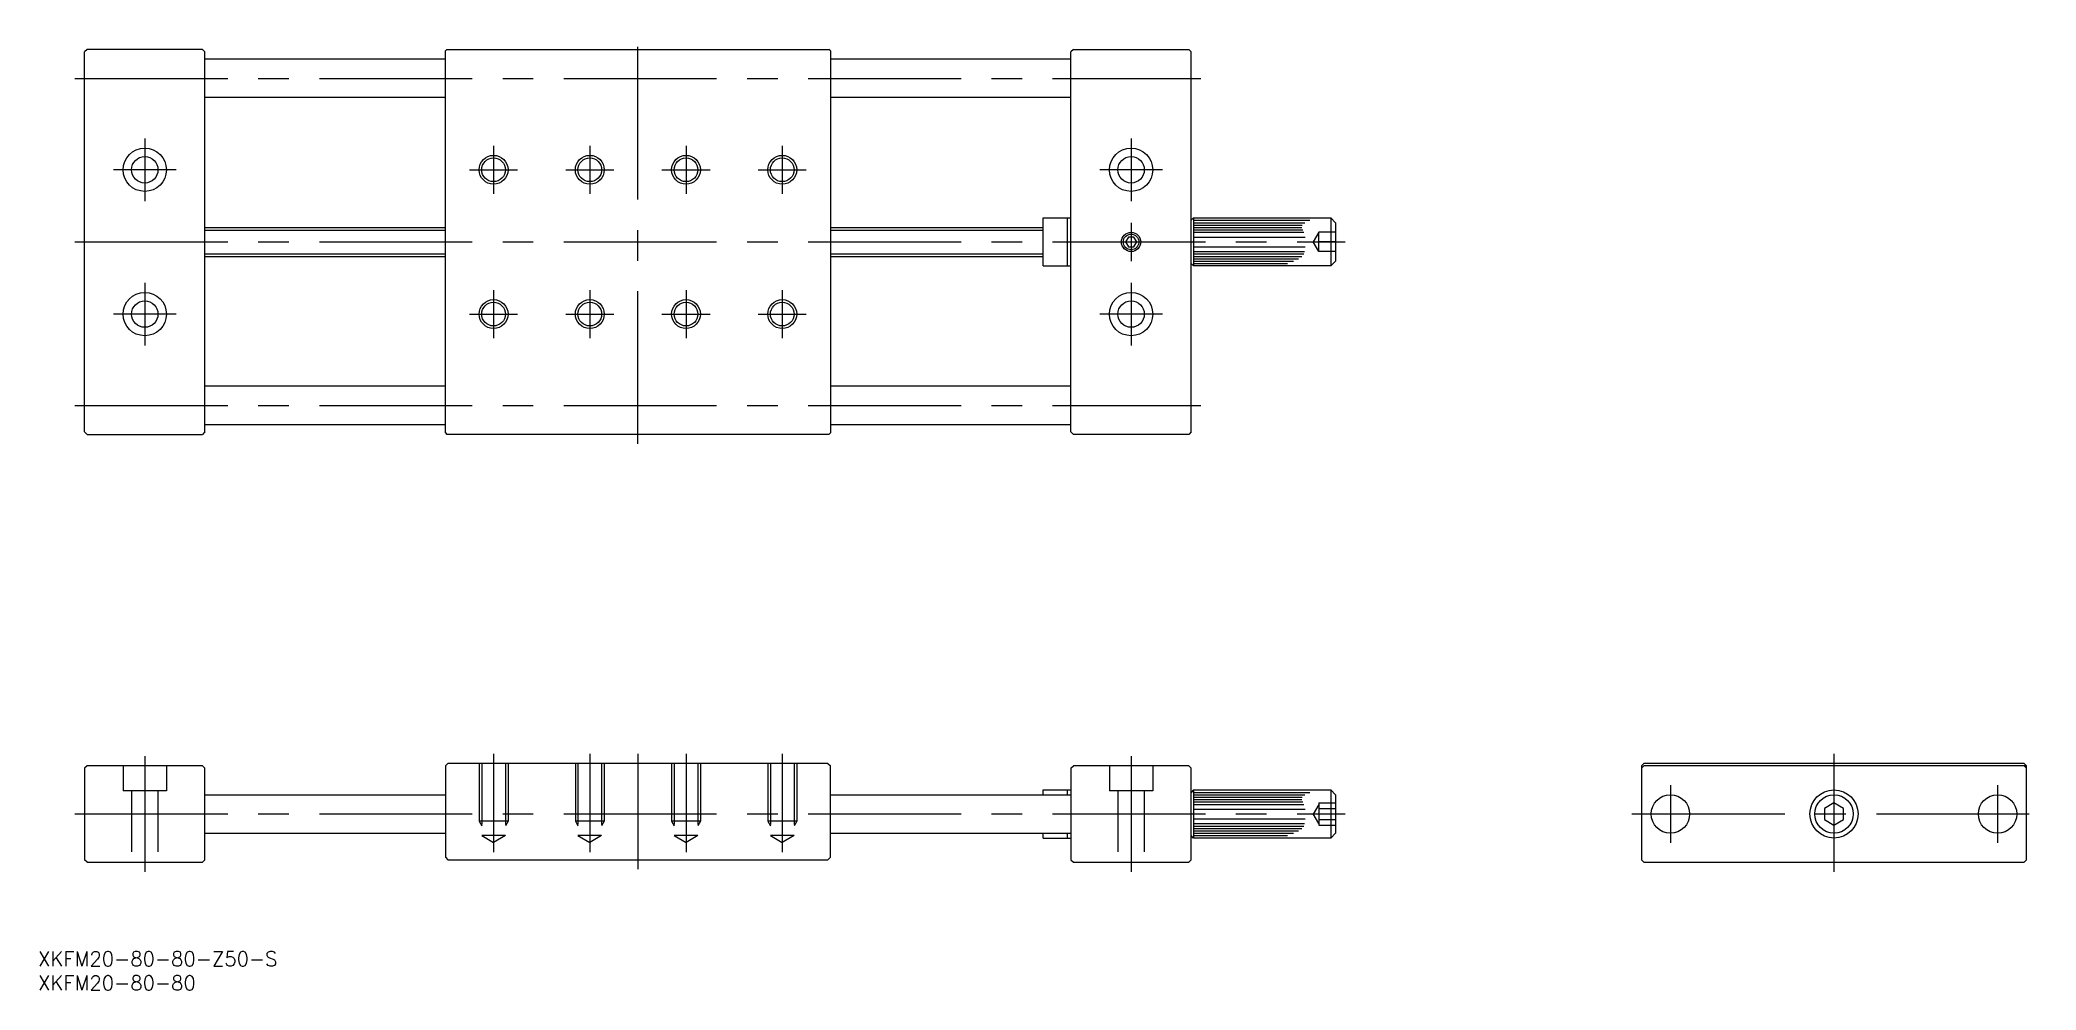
# Model space of a CAD drawing. Extents: x -373 to 42, y -37 to 161.
import ezdxf

# ---------------------------------------------------------------- set-up
doc = ezdxf.new("R2010")
doc.units = 0
doc.linetypes.add('CENTER', pattern=[50.8, 31.75, -6.35, 6.35, -6.35])
doc.linetypes.add('DASHED', pattern=[19.05, 12.7, -6.35])
doc.layers.get('0').update_dxf_attribs({"linetype": 'CONTINUOUS'})
doc.layers.add('CENTER', color=1, linetype='CONTINUOUS')
doc.styles.get("Standard").update_dxf_attribs({"font": 'txt.shx', "height": 3, "bigfont": 'bigfont.shx'})

msp = doc.modelspace()

# ---------------------------------------------------------------- linework, layer by layer
at = {"color": 7, "linetype": 'CONTINUOUS'}
for p, q in [((-363.09, 158.93), (-363.59, 158.43)), ((-363.59, 79.43), (-363.59, 158.43)), ((-339.09, 158.93), (-363.09, 158.93)), ((-339.09, 158.93), (-338.59, 158.43)), ((-338.59, 79.43), (-338.59, 158.43)), ((-288.29, 158.93), (-288.59, 158.63)), ((-288.59, 79.23), (-288.59, 158.63)), ((-288.29, 158.93), (-208.89, 158.93)), ((-208.59, 158.63), (-208.89, 158.93)), ((-208.59, 158.63), (-208.59, 79.23)), ((-158.09, 158.93), (-158.59, 158.43)), ((-158.59, 79.43), (-158.59, 158.43)), ((-158.09, 158.93), (-134.09, 158.93)), ((-134.09, 158.93), (-133.59, 158.43)), ((-133.59, 79.43), (-133.59, 158.43)), ((-288.59, 156.93), (-338.59, 156.93)), ((-158.59, 156.93), (-208.59, 156.93)), ((-288.59, 148.93), (-338.59, 148.93)), ((-158.59, 148.93), (-208.59, 148.93)), ((-338.59, 121.93), (-288.59, 121.93)), ((-208.59, 121.93), (-164.39, 121.93)), ((-164.39, 113.93), (-164.39, 123.93)), ((-164.39, 123.93), (-159.29, 123.93)), ((-159.29, 113.93), (-159.29, 123.93)), ((-159.29, 123.93), (-158.59, 123.93)), ((-133.09, 123.93), (-133.59, 123.43)), ((-133.09, 123.93), (-104.59, 123.93)), ((-133.09, 123.93), (-133.09, 113.93)), ((-133.09, 123.43), (-108.91, 123.43)), ((-133.09, 122.93), (-109.95, 122.93)), ((-133.09, 122.43), (-110.52, 122.43)), ((-133.09, 121.93), (-110.58, 121.93)), ((-133.09, 121.43), (-110.42, 121.43)), ((-133.09, 120.93), (-110.2, 120.93)), ((-104.59, 123.93), (-104.59, 113.93)), ((-103.59, 122.93), (-104.59, 123.93)), ((-103.59, 122.93), (-103.59, 114.93)), ((-146.66, 119.93), (-147.24, 118.93)), ((-147.24, 118.93), (-146.66, 117.93)), ((-145.51, 119.93), (-146.66, 119.93)), ((-146.66, 117.93), (-145.51, 117.93)), ((-144.93, 118.93), (-145.51, 119.93)), ((-145.51, 117.93), (-144.93, 118.93)), ((-133.09, 119.93), (-109.93, 119.93)), ((-133.09, 117.93), (-109.92, 117.93)), ((-133.09, 116.93), (-110.04, 116.93)), ((-133.09, 116.43), (-110.21, 116.43)), ((-338.59, 115.93), (-288.59, 115.93)), ((-208.59, 115.93), (-164.39, 115.93)), ((-164.39, 113.93), (-159.29, 113.93)), ((-159.29, 113.93), (-158.59, 113.93)), ((-133.09, 113.93), (-133.59, 114.43)), ((-133.09, 115.93), (-110.57, 115.93)), ((-133.09, 115.43), (-111.32, 115.43)), ((-133.09, 114.93), (-112.32, 114.93)), ((-133.09, 114.43), (-113.57, 114.43)), ((-104.59, 113.93), (-133.09, 113.93)), ((-104.59, 113.93), (-103.59, 114.93)), ((-288.59, 88.93), (-338.59, 88.93)), ((-158.59, 88.93), (-208.59, 88.93)), ((-363.09, 78.93), (-363.59, 79.43)), ((-363.09, 78.93), (-339.09, 78.93)), ((-338.59, 79.43), (-339.09, 78.93)), ((-288.59, 80.93), (-338.59, 80.93)), ((-288.59, 79.23), (-288.29, 78.93)), ((-208.89, 78.93), (-288.29, 78.93)), ((-208.59, 79.23), (-208.89, 78.93)), ((-158.59, 80.93), (-208.59, 80.93)), ((-158.09, 78.93), (-158.59, 79.43)), ((-134.09, 78.93), (-158.09, 78.93)), ((-133.59, 79.43), (-134.09, 78.93)), ((-363.09, 10), (-363.59, 9.5)), ((-363.59, 9.5), (-363.59, -9.5)), ((-339.09, 10), (-363.09, 10)), ((-339.09, 10), (-338.59, 9.5)), ((-338.59, -9.5), (-338.59, 9.5)), ((-288.09, 10.5), (-288.59, 10)), ((-288.59, 10), (-288.59, -9)), ((-209.09, 10.5), (-288.09, 10.5)), ((-209.09, 10.5), (-208.59, 10)), ((-208.59, -9), (-208.59, 10)), ((-158.59, 9.5), (-158.09, 10)), ((-158.59, 9.5), (-158.59, -9.5)), ((-134.09, 10), (-158.09, 10)), ((-134.09, 10), (-133.59, 9.5)), ((-133.59, -9.5), (-133.59, 9.5)), ((-39.5, 10.5), (-40, 10)), ((-40, 10), (-40, -9.5)), ((-39.5, 10), (-40, 9.5)), ((39.5, 10.5), (-39.5, 10.5)), ((40, 10), (-39.5, 10)), ((40, 10), (39.5, 10.5)), ((39.5, 10), (40, 9.5)), ((40, -9.5), (40, 10)), ((-164.39, 4), (-164.39, 5)), ((-164.39, 5), (-159.29, 5)), ((-159.29, 4), (-159.29, 5)), ((-159.29, 5), (-158.59, 5)), ((-133.09, 5), (-133.59, 4.5)), ((-133.09, 5), (-104.59, 5)), ((-133.09, 5), (-133.09, -5)), ((-133.09, 4.5), (-108.91, 4.5)), ((-104.59, 5), (-104.59, -5)), ((-103.59, 4), (-104.59, 5)), ((-338.59, 4), (-288.59, 4)), ((-208.59, 4), (-158.59, 4)), ((-133.09, 4), (-109.95, 4)), ((-133.09, 3.5), (-110.52, 3.5)), ((-133.09, 3), (-110.58, 3)), ((-133.09, 2.5), (-110.42, 2.5)), ((-133.09, 2), (-110.2, 2)), ((-133.09, 1), (-109.93, 1)), ((-103.59, 4), (-103.59, -4)), ((0, 2.31), (-2, 1.15)), ((-2, 1.15), (-2, -1.15)), ((2, 1.15), (0, 2.31)), ((2, -1.15), (2, 1.15)), ((-338.59, -4), (-288.59, -4)), ((-208.59, -4), (-158.59, -4)), ((-164.39, -5), (-164.39, -4)), ((-159.29, -5), (-159.29, -4)), ((-133.09, -1), (-109.92, -1)), ((-133.09, -2), (-110.04, -2)), ((-133.09, -2.5), (-110.21, -2.5)), ((-133.09, -3), (-110.57, -3)), ((-133.09, -3.5), (-111.32, -3.5)), ((-133.09, -4), (-112.32, -4)), ((-104.59, -5), (-103.59, -4)), ((-2, -1.15), (0, -2.31)), ((0, -2.31), (2, -1.15)), ((-164.39, -5), (-159.29, -5)), ((-159.29, -5), (-158.59, -5)), ((-133.09, -5), (-133.59, -4.5)), ((-133.09, -4.5), (-113.57, -4.5)), ((-104.59, -5), (-133.09, -5)), ((-363.09, -10), (-363.59, -9.5)), ((-363.09, -10), (-339.09, -10)), ((-338.59, -9.5), (-339.09, -10)), ((-288.59, -9), (-288.09, -9.5)), ((-288.09, -9.5), (-209.09, -9.5)), ((-208.59, -9), (-209.09, -9.5)), ((-158.59, -9.5), (-158.09, -10)), ((-158.09, -10), (-134.09, -10)), ((-133.59, -9.5), (-134.09, -10)), ((-39.5, -10), (-40, -9.5)), ((-39.5, -10), (39.5, -10)), ((40, -9.5), (39.5, -10))]:
    msp.add_line(p, q, dxfattribs=at)
at = {"color": 3, "linetype": 'CONTINUOUS'}
for p, q in [((-338.59, 121.39), (-288.59, 121.39)), ((-208.59, 121.39), (-164.39, 121.39)), ((-338.59, 116.47), (-288.59, 116.47)), ((-208.59, 116.47), (-164.39, 116.47))]:
    msp.add_line(p, q, dxfattribs=at)
at = {"color": 3, "linetype": 'DASHED'}
for p, q in [((-107.09, 120.93), (-108.24, 118.93)), ((-107.09, 116.93), (-107.09, 120.93)), ((-103.59, 120.93), (-107.09, 120.93)), ((-107.09, 116.93), (-108.25, 118.93)), ((-103.59, 118.93), (-107.09, 118.93)), ((-103.59, 116.93), (-107.09, 116.93)), ((-355.59, 10), (-355.59, 4.8)), ((-346.59, 10), (-346.59, 4.8)), ((-281.59, 10.5), (-281.59, -1.5)), ((-281.05, 10.5), (-281.05, -4.5)), ((-276.13, 10.5), (-276.13, -4.5)), ((-275.59, 10.5), (-275.59, -1.5)), ((-261.59, 10.5), (-261.59, -1.5)), ((-261.05, 10.5), (-261.05, -4.5)), ((-256.13, 10.5), (-256.13, -4.5)), ((-255.59, 10.5), (-255.59, -1.5)), ((-241.59, 10.5), (-241.59, -1.5)), ((-241.05, 10.5), (-241.05, -4.5)), ((-236.13, 10.5), (-236.13, -4.5)), ((-235.59, 10.5), (-235.59, -1.5)), ((-221.59, 10.5), (-221.59, -1.5)), ((-221.05, 10.5), (-221.05, -4.5)), ((-216.13, 10.5), (-216.13, -4.5)), ((-215.59, 10.5), (-215.59, -1.5)), ((-150.59, 10), (-150.59, 4.8)), ((-141.59, 10), (-141.59, 4.8)), ((-346.59, 4.8), (-355.59, 4.8)), ((-353.84, 4.8), (-353.84, -10)), ((-348.34, 4.8), (-348.34, -10)), ((-141.59, 4.8), (-150.59, 4.8)), ((-148.84, 4.8), (-148.84, -10)), ((-143.34, 4.8), (-143.34, -10)), ((-107.09, 1.99), (-108.24, -0.01)), ((-107.09, 2.31), (-107.09, -2.31)), ((-107.09, 2.31), (-103.59, 2.31)), ((-107.09, 1.15), (-103.59, 1.15)), ((-275.59, -1.5), (-281.59, -1.5)), ((-281.59, -1.5), (-281.05, -2.44)), ((-275.59, -1.5), (-276.13, -2.44)), ((-255.59, -1.5), (-261.59, -1.5)), ((-261.59, -1.5), (-261.05, -2.44)), ((-255.59, -1.5), (-256.13, -2.44)), ((-235.59, -1.5), (-241.59, -1.5)), ((-241.59, -1.5), (-241.05, -2.44)), ((-235.59, -1.5), (-236.13, -2.44)), ((-215.59, -1.5), (-221.59, -1.5)), ((-221.59, -1.5), (-221.05, -2.44)), ((-215.59, -1.5), (-216.13, -2.44)), ((-107.09, -2.01), (-108.25, 0)), ((-107.09, -1.15), (-103.59, -1.15)), ((-107.09, -2.31), (-103.59, -2.31)), ((-276.13, -4.5), (-281.05, -4.5)), ((-281.05, -4.5), (-278.59, -5.92)), ((-276.13, -4.5), (-278.59, -5.92)), ((-256.13, -4.5), (-261.05, -4.5)), ((-261.05, -4.5), (-258.59, -5.92)), ((-256.13, -4.5), (-258.59, -5.92)), ((-236.13, -4.5), (-241.05, -4.5)), ((-241.05, -4.5), (-238.59, -5.92)), ((-236.13, -4.5), (-238.59, -5.92)), ((-216.13, -4.5), (-221.05, -4.5)), ((-221.05, -4.5), (-218.59, -5.92)), ((-216.13, -4.5), (-218.59, -5.92))]:
    msp.add_line(p, q, dxfattribs=at)
at = {"color": 7, "linetype": 'CONTINUOUS'}
for centre, radius in [((-351.09, 133.93), 4.5), ((-146.09, 133.93), 4.5), ((-351.09, 133.93), 2.75), ((-278.59, 133.93), 2.46), ((-258.59, 133.93), 2.46), ((-238.59, 133.93), 2.46), ((-218.59, 133.93), 2.46), ((-146.09, 133.93), 2.75), ((-146.09, 118.93), 1.62), ((-351.09, 103.93), 4.5), ((-146.09, 103.93), 4.5), ((-351.09, 103.93), 2.75), ((-278.59, 103.93), 2.46), ((-258.59, 103.93), 2.46), ((-238.59, 103.93), 2.46), ((-218.59, 103.93), 2.46), ((-146.09, 103.93), 2.75), ((0, 0), 5), ((-34, 0), 4), ((0, 0), 4), ((34, 0), 4)]:
    msp.add_circle(centre, radius, dxfattribs=at)
at = {"color": 3, "linetype": 'CONTINUOUS'}
for centre, radius in [((-278.59, 133.93), 3), ((-258.59, 133.93), 3), ((-238.59, 133.93), 3), ((-218.59, 133.93), 3), ((-146.09, 118.93), 2), ((-278.59, 103.93), 3), ((-258.59, 103.93), 3), ((-238.59, 103.93), 3), ((-218.59, 103.93), 3)]:
    msp.add_circle(centre, radius, dxfattribs=at)
at = {"layer": 'CENTER', "color": 1, "linetype": 'CENTER'}
for p, q in [((-248.59, 76.93), (-248.59, 160.93)), ((-365.59, 152.93), (-131.59, 152.93)), ((-351.09, 140.43), (-351.09, 127.43)), ((-278.59, 138.93), (-278.59, 128.93)), ((-258.59, 138.93), (-258.59, 128.93)), ((-238.59, 138.93), (-238.59, 128.93)), ((-218.59, 138.93), (-218.59, 128.93)), ((-146.09, 140.43), (-146.09, 127.43)), ((-344.59, 133.93), (-357.59, 133.93)), ((-283.59, 133.93), (-273.59, 133.93)), ((-263.59, 133.93), (-253.59, 133.93)), ((-243.59, 133.93), (-233.59, 133.93)), ((-223.59, 133.93), (-213.59, 133.93)), ((-139.59, 133.93), (-152.59, 133.93)), ((-146.09, 122.93), (-146.09, 114.93)), ((-365.59, 118.93), (-101.59, 118.93)), ((-351.09, 110.43), (-351.09, 97.43)), ((-278.59, 108.93), (-278.59, 98.93)), ((-258.59, 108.93), (-258.59, 98.93)), ((-238.59, 108.93), (-238.59, 98.93)), ((-218.59, 108.93), (-218.59, 98.93)), ((-146.09, 110.43), (-146.09, 97.43)), ((-344.59, 103.93), (-357.59, 103.93)), ((-283.59, 103.93), (-273.59, 103.93)), ((-263.59, 103.93), (-253.59, 103.93)), ((-243.59, 103.93), (-233.59, 103.93)), ((-223.59, 103.93), (-213.59, 103.93)), ((-139.59, 103.93), (-152.59, 103.93)), ((-365.59, 84.93), (-131.59, 84.93)), ((-278.59, 12.5), (-278.59, -7.92)), ((-258.59, 12.5), (-258.59, -7.92)), ((-248.59, 12.5), (-248.59, -11.5)), ((-238.59, 12.5), (-238.59, -7.92)), ((-218.59, 12.5), (-218.59, -7.92)), ((0, 12.5), (0, -12)), ((-351.09, 12), (-351.09, -12)), ((-146.09, 12), (-146.09, -12)), ((-34, 6), (-34, -6)), ((34, 6), (34, -6)), ((-365.59, 0), (-101.59, 0)), ((-42, 0), (42, 0))]:
    msp.add_line(p, q, dxfattribs=at)

# ---------------------------------------------------------------- texts
at = {"color": 7, "linetype": 'CONTINUOUS'}
for s, p in [('XKFM20-80-80-Z50-S', (-373.26, -31.61)), ('XKFM20-80-80', (-373.26, -36.61))]:
    msp.add_text(s, height=3, dxfattribs=at).set_placement(p)

doc.saveas('drawing.dxf')
